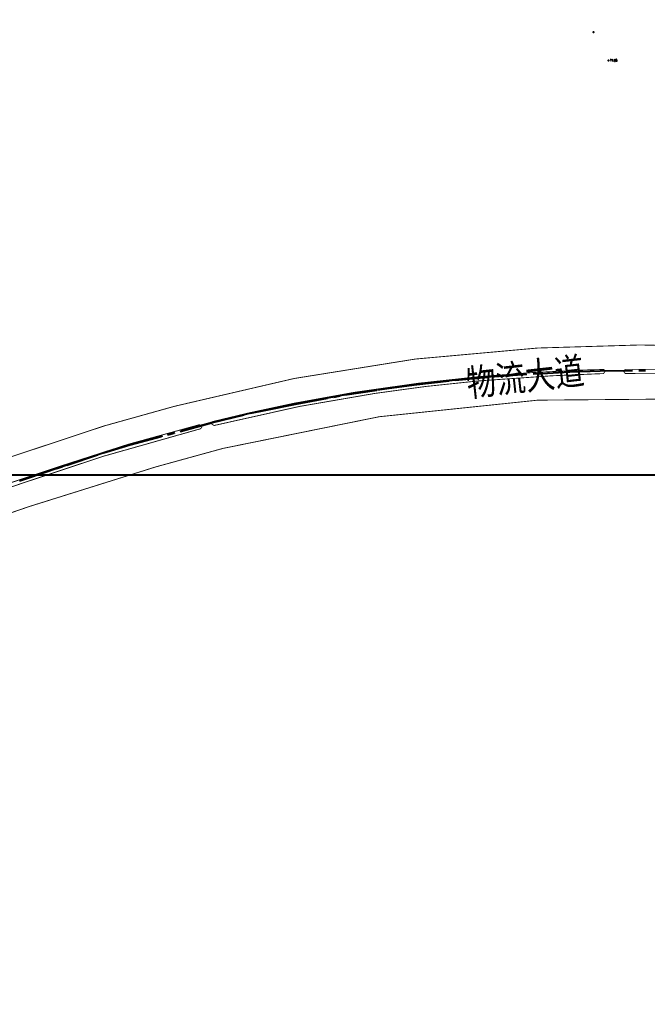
# Model space of a CAD drawing. Extents: x 10519 to 17598, y -625 to 2857.
# Drawn here: x 13571 to 13861.3, y -289.3 to 160.2 of the extents above; entities that cross this region are included whole.
import ezdxf
from ezdxf.enums import TextEntityAlignment as Align

# ---------------------------------------------------------------- set-up
doc = ezdxf.new("R2010")
doc.units = 0
doc.header["$MEASUREMENT"] = 0
doc.linetypes.add('CENTER', pattern=[2, 1.25, -0.25, 0.25, -0.25])
doc.linetypes.add('CENTERX2', pattern=[4, 2.5, -0.5, 0.5, -0.5])
doc.layers.get('0').update_dxf_attribs({"linetype": 'CONTINUOUS'})
for name, color, linetype in [('00000衢化东路中线', 1, 'CENTER'), ('00000道路边线', 2, 'CONTINUOUS'), ('0000原地形', 252, 'CONTINUOUS'), ('000道路名称', 6, 'CONTINUOUS'), ('GCD', 224, 'CONTINUOUS'), ('TYBZ', 7, 'CONTINUOUS')]:
    doc.layers.add(name, color=color, linetype=linetype)
doc.styles.add('正等线体', font='txt8.shx', dxfattribs={"width": 0.8, "bigfont": 'hz.shx'})
doc.styles.add('黑体', font='SIMHEI.TTF', dxfattribs={"width": 0.8})

# ---------------------------------------------------------------- blocks, each defined once
blk = doc.blocks.new('GC200')
at = {"linetype": 'Continuous', "const_width": 0.2, "flags": 128}
blk.add_lwpolyline([(-0.1, 0, 1), (0.1, 0, 1)], format="xyb", close=True, dxfattribs=at)

msp = doc.modelspace()

# ---------------------------------------------------------------- linework, layer by layer
at = {"layer": '00000衢化东路中线', "color": 6, "linetype": 'CENTERX2', "ltscale": 6}
for p, q in [((13790.5, -4.86), (13812.39, -3.43)), ((13812.4, -3.43), (13825.34, -2.72)), ((13825.36, -2.72), (13839.28, -2.24)), ((13839.28, -2.24), (13861.24, -2.05)), ((13754.63, -8.61), (13741.82, -10.27)), ((13741.82, -10.27), (13754.63, -8.61)), ((13772.29, -6.53), (13754.64, -8.61)), ((13754.64, -8.61), (13772.29, -6.53)), ((13790.47, -4.86), (13772.29, -6.53)), ((13772.29, -6.53), (13790.47, -4.86)), ((13721.32, -13.43), (13698.51, -17.63)), ((13698.51, -17.63), (13721.32, -13.43)), ((13721.35, -13.43), (13736.43, -11.1)), ((13741.8, -10.28), (13736.43, -11.1)), ((13736.43, -11.1), (13741.8, -10.28)), ((13698.49, -17.63), (13684.8, -20.46)), ((13684.8, -20.46), (13698.49, -17.63)), ((13677.79, -21.91), (13660.2, -26.23)), ((13660.2, -26.23), (13677.79, -21.91)), ((13684.8, -20.46), (13677.82, -21.9)), ((13677.82, -21.9), (13684.8, -20.46)), ((13660.2, -26.23), (13622.01, -36.47)), ((13622.01, -36.47), (13660.2, -26.23)), ((13592.81, -45.86), (13611.31, -39.67)), ((13611.31, -39.67), (13592.81, -45.86)), ((13621.99, -36.47), (13611.34, -39.66)), ((13611.34, -39.66), (13621.99, -36.47)), ((13592.81, -45.86), (13570.98, -53.12)), ((13570.98, -53.12), (13592.81, -45.86))]:
    msp.add_line(p, q, dxfattribs=at)
at = {"layer": '00000道路边线', "const_width": 0.4}
for points in [[(13567.51, -41.89), (13610.23, -27.72), (13642.7, -18.65, -0.051928), (13810.39, 8.27), (13857.75, 9.69), (13910.08, 8.65), (13949.57, 7.08), (13910.08, 8.65), (13899.4, 8.87)], [(13227.39, -280.44), (13187.13, -216.47), (13186.19, -212.61), (13187.58, -206.34), (13188.96, -200.07), (13191.11, -195.44), (13195.42, -191.04), (13203.51, -185.42), (13224.04, -180.78), (13253.6, -173.28), (13275.88, -166.68), (13297.72, -159.96), (13317.2, -153.69), (13381.08, -132.12), (13575.34, -65.07), (13633.95, -46.7), (13664.92, -38.17, -0.072139), (13884.31, -15.22), (13987.58, -19.33), (14002.05, -19.98, -0.401138), (14016.38, -34.96), (14016.38, -289.11)], [(13552.53, -61), (13571.74, -54.42), (13609.42, -41.87), (13654.68, -29.05), (13655.31, -28.13), (13654.19, -27.16), (13621.26, -36.24), (13590.76, -46.07), (13571.13, -52.62), (13551.91, -59.09, 0.981078), (13552.53, -61)]]:
    msp.add_lwpolyline(points, format="xyb", dxfattribs=at)
for points in [[(13660.24, -25.75), (13659.85, -26.91), (13660.9, -27.55), (13700.37, -18.74), (13735.2, -12.72), (13758.84, -9.49), (13783.07, -6.94), (13816.9, -4.57), (13837.76, -3.66), (13840.93, -3.56), (13841.55, -2.56), (13841.06, -1.64), (13840.42, -1.66), (13831.97, -1.89), (13807.52, -3.11), (13782.84, -5.03), (13754.98, -8.06), (13725.41, -12.28), (13697.85, -17.27), (13676.79, -21.79), (13660.24, -25.75)], [(13850.93, -1.58), (13872.85, -1.56), (13905.18, -2.35), (13929.39, -3.59), (13959.83, -4.94), (13995.12, -6.31), (13995.8, -6.35), (13996.15, -7.94), (13994.81, -8.19), (13960.9, -6.5), (13909.55, -4.43), (13880.97, -3.66), (13861.71, -3.4), (13850.99, -3.5), (13850.18, -2.54), (13850.93, -1.58)]]:
    msp.add_lwpolyline(points, dxfattribs=at)
at = {"layer": '0000原地形', "linetype": 'Continuous'}
for p in [(13836.27, 154.39, 71.64), (13843.22, 141.29, 71.67)]:
    msp.add_point(p, dxfattribs=at)
at = {"layer": 'TYBZ'}
msp.add_lwpolyline([(13072.07, 1822.21), (14409.24, 1822.21), (14409.24, -50.46), (13072.07, -50.46)], close=True, dxfattribs=at)

# ---------------------------------------------------------------- block references
at = {"layer": 'GCD', "linetype": 'Continuous'}
ref = msp.add_blockref('GC200', (13843.22, 141.29, 71.67), dxfattribs=dict(at, xscale=0.5, yscale=0.5, zscale=0.5))
ref.add_attrib('height', '71.68', dxfattribs={"linetype": 'Continuous', "height": 1, "style": '正等线体', "width": 0.8}).set_placement((13843.82, 141.29, 71.67), align=Align.MIDDLE_LEFT)

# ---------------------------------------------------------------- texts
at = {"layer": '000道路名称', "color": 0, "style": '黑体', "width": 0.8}
msp.add_text('物流大道', height=12.5, rotation=6.4578, dxfattribs=at).set_placement((13778.29, -14.28))

doc.saveas('drawing.dxf')
